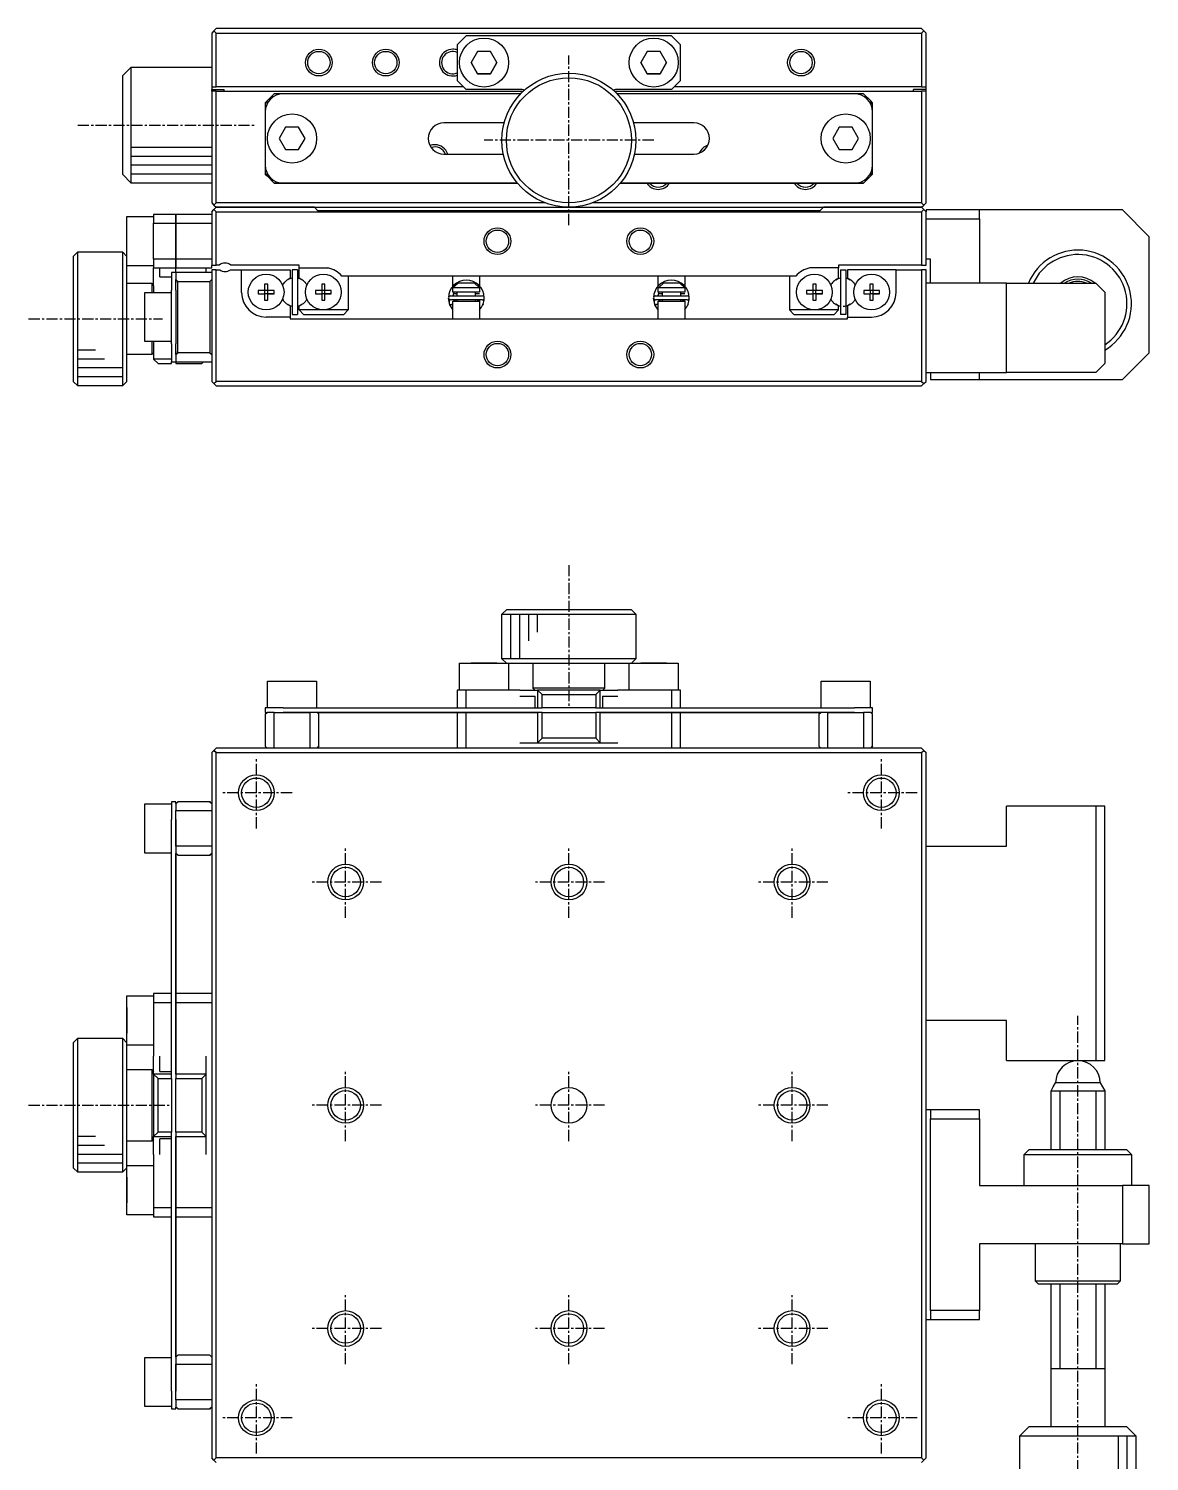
# Model space of a CAD drawing. Extents: x -11 to 423, y 10 to 277.
# Drawn here: x 227.2 to 352.7, y 116.9 to 277.3 of the extents above; entities that cross this region are included whole.
import ezdxf

# ---------------------------------------------------------------- set-up
doc = ezdxf.new("R2010")
doc.units = 0
doc.linetypes.add('CENTER', pattern=[2, 1.25, -0.25, 0.25, -0.25])
doc.layers.get('0').update_dxf_attribs({"linetype": 'CONTINUOUS'})
doc.layers.add('CENTER', color=1, linetype='CENTER')

msp = doc.modelspace()

# ---------------------------------------------------------------- linework, layer by layer
at = {"color": 7, "linetype": 'CONTINUOUS'}
for p, q in [((247.95, 277.07), (247.7, 276.82)), ((247.7, 276.82), (247.7, 270.82)), ((248.2, 277.32), (247.95, 277.07)), ((247.95, 277.07), (248.2, 276.82)), ((327.2, 277.32), (248.2, 277.32)), ((248.2, 270.82), (248.2, 276.82)), ((248.2, 276.82), (327.2, 276.82)), ((275.2, 275.52), (276.2, 276.52)), ((299.2, 276.52), (276.2, 276.52)), ((299.2, 276.52), (300.2, 275.52)), ((327.45, 277.07), (327.2, 277.32)), ((327.2, 276.82), (327.45, 277.07)), ((327.2, 276.82), (327.2, 270.82)), ((327.7, 276.82), (327.45, 277.07)), ((327.7, 270.82), (327.7, 276.82)), ((275.2, 275.52), (275.2, 271.52)), ((277.48, 274.77), (276.76, 273.52)), ((278.92, 274.77), (277.48, 274.77)), ((279.65, 273.52), (278.92, 274.77)), ((296.48, 274.77), (295.76, 273.52)), ((297.92, 274.77), (296.48, 274.77)), ((298.65, 273.52), (297.92, 274.77)), ((300.2, 271.52), (300.2, 275.52)), ((237.7, 272.02), (238.7, 273.02)), ((238.7, 266.46), (238.7, 273.02)), ((238.7, 273.02), (247.7, 273.02)), ((276.76, 273.52), (277.48, 272.27)), ((277.48, 272.27), (276.76, 273.52)), ((278.92, 272.27), (279.65, 273.52)), ((279.65, 273.52), (278.92, 272.27)), ((295.76, 273.52), (296.48, 272.27)), ((296.48, 272.27), (295.76, 273.52)), ((297.92, 272.27), (298.65, 273.52)), ((298.65, 273.52), (297.92, 272.27)), ((237.7, 272.02), (237.7, 266.47)), ((276.2, 270.52), (275.2, 271.52)), ((277.48, 272.27), (278.92, 272.27)), ((278.92, 272.27), (277.48, 272.27)), ((296.48, 272.27), (297.92, 272.27)), ((297.92, 272.27), (296.48, 272.27)), ((300.2, 271.52), (299.2, 270.52)), ((247.7, 270.82), (248.2, 270.82)), ((247.7, 270.82), (247.7, 270.52)), ((247.7, 270.52), (249.1, 270.52)), ((247.7, 270.32), (247.7, 270.52)), ((247.7, 270.32), (247.7, 257.82)), ((248.2, 270.32), (247.7, 270.32)), ((275.9, 270.82), (248.2, 270.82)), ((248.2, 257.82), (248.2, 270.32)), ((248.2, 270.32), (282.6, 270.32)), ((249.1, 270.32), (249.1, 270.52)), ((253.9, 269.22), (254.7, 270.02)), ((255.7, 270.02), (254.7, 270.02)), ((282.3, 270.02), (255.7, 270.02)), ((282.2, 270.52), (276.2, 270.52)), ((292.8, 270.32), (327.2, 270.32)), ((319.7, 270.02), (293.11, 270.02)), ((299.2, 270.52), (293.2, 270.52)), ((327.2, 270.82), (299.5, 270.82)), ((320.7, 270.02), (319.7, 270.02)), ((320.7, 270.02), (321.5, 269.22)), ((327.7, 270.52), (326.3, 270.52)), ((326.3, 270.32), (326.3, 270.52)), ((327.2, 270.82), (327.7, 270.82)), ((327.2, 270.32), (327.2, 257.82)), ((327.7, 270.32), (327.2, 270.32)), ((327.7, 270.52), (327.7, 270.82)), ((327.7, 270.32), (327.7, 270.52)), ((327.7, 257.82), (327.7, 270.32)), ((253.9, 269.22), (253.7, 269.02)), ((253.7, 269.02), (253.7, 268.02)), ((253.7, 268.02), (253.7, 262.02)), ((253.9, 268.89), (253.9, 269.22)), ((321.5, 269.22), (321.5, 268.89)), ((321.7, 269.02), (321.5, 269.22)), ((321.7, 268.02), (321.7, 269.02)), ((321.7, 262.02), (321.7, 268.02)), ((237.7, 266.47), (237.7, 261.02)), ((238.7, 260.02), (238.7, 266.46)), ((280.46, 266.77), (273.7, 266.77)), ((280.46, 266.77), (273.7, 266.77)), ((301.7, 266.77), (294.95, 266.77)), ((301.7, 266.77), (294.95, 266.77)), ((255.98, 266.27), (255.26, 265.02)), ((255.26, 265.02), (255.98, 263.77)), ((257.42, 266.27), (255.98, 266.27)), ((258.15, 265.02), (257.42, 266.27)), ((257.42, 263.77), (258.15, 265.02)), ((317.98, 266.27), (317.26, 265.02)), ((317.26, 265.02), (317.98, 263.77)), ((319.42, 266.27), (317.98, 266.27)), ((320.15, 265.02), (319.42, 266.27)), ((319.42, 263.77), (320.15, 265.02)), ((255.98, 263.77), (257.42, 263.77)), ((273.7, 263.27), (280.37, 263.27)), ((295.04, 263.27), (301.7, 263.27)), ((317.98, 263.77), (319.42, 263.77)), ((253.7, 262.02), (253.7, 261.02)), ((321.7, 261.02), (321.7, 262.02)), ((238.7, 260.02), (237.7, 261.02)), ((247.7, 260.02), (238.7, 260.02)), ((253.7, 261.02), (253.9, 260.82)), ((253.9, 260.82), (253.7, 261.02)), ((253.9, 260.82), (253.9, 261.15)), ((254.7, 260.02), (253.9, 260.82)), ((253.9, 260.82), (254.7, 260.02)), ((254.7, 260.02), (255.7, 260.02)), ((255.7, 260.02), (254.7, 260.02)), ((255.7, 260.02), (281.94, 260.02)), ((258.7, 260.02), (255.7, 260.02)), ((281.94, 260.02), (258.7, 260.02)), ((293.47, 260.02), (319.7, 260.02)), ((316.7, 260.02), (293.47, 260.02)), ((319.7, 260.02), (316.7, 260.02)), ((320.7, 260.02), (319.7, 260.02)), ((319.7, 260.02), (320.7, 260.02)), ((320.7, 260.02), (321.5, 260.82)), ((321.5, 260.82), (320.7, 260.02)), ((321.5, 261.15), (321.5, 260.82)), ((321.5, 260.82), (321.7, 261.02)), ((321.7, 261.02), (321.5, 260.82)), ((247.7, 257.82), (247.95, 257.57)), ((247.7, 256.82), (247.95, 257.07)), ((247.7, 256.82), (247.7, 250.82)), ((247.95, 257.57), (248.2, 257.82)), ((247.95, 257.57), (248.2, 257.32)), ((247.95, 257.07), (248.2, 257.32)), ((248.2, 256.82), (247.95, 257.07)), ((285.01, 257.82), (248.2, 257.82)), ((248.2, 257.32), (287.7, 257.32)), ((259.2, 257.32), (248.2, 257.32)), ((248.2, 256.82), (327.2, 256.82)), ((248.2, 250.82), (248.2, 256.82)), ((259.2, 257.32), (259.55, 256.97)), ((259.55, 256.97), (315.85, 256.97)), ((287.7, 257.32), (327.2, 257.32)), ((327.2, 257.82), (290.4, 257.82)), ((315.85, 256.97), (316.2, 257.32)), ((327.2, 257.32), (316.2, 257.32)), ((327.2, 257.82), (327.45, 257.57)), ((327.2, 257.32), (327.45, 257.57)), ((327.2, 257.32), (327.45, 257.07)), ((327.45, 257.07), (327.2, 256.82)), ((327.2, 256.82), (327.2, 250.82)), ((327.45, 257.57), (327.7, 257.82)), ((327.45, 257.07), (327.7, 256.82)), ((333.7, 257.02), (327.7, 257.02)), ((327.7, 257.02), (327.7, 256.82)), ((327.7, 250.82), (327.7, 256.82)), ((333.7, 256.02), (333.7, 257.02)), ((349.7, 257.02), (333.7, 257.02)), ((349.7, 257.02), (352.7, 254.02)), ((238.2, 250.77), (238.2, 256.27)), ((238.2, 256.27), (241.2, 256.27)), ((243.7, 256.52), (241.2, 256.52)), ((241.2, 256.52), (241.2, 255.52)), ((241.2, 255.52), (243.7, 255.52)), ((241.2, 251.52), (241.2, 255.52)), ((243.7, 255.52), (243.7, 256.52)), ((247.7, 256.52), (243.7, 256.52)), ((243.7, 256.52), (243.7, 255.52)), ((243.7, 255.52), (243.7, 251.52)), ((243.7, 255.52), (247.7, 255.52)), ((243.7, 251.52), (243.7, 255.52)), ((327.7, 256.02), (333.7, 256.02)), ((333.7, 256.02), (333.7, 248.82)), ((352.7, 241.02), (352.7, 254.02)), ((232.2, 251.82), (232.7, 252.32)), ((232.7, 237.32), (232.7, 252.32)), ((232.7, 252.32), (237.7, 252.32)), ((237.7, 252.32), (237.7, 237.32)), ((237.7, 252.32), (238.2, 251.82)), ((232.2, 251.82), (232.2, 237.82)), ((238.2, 237.82), (238.2, 250.77)), ((238.2, 248.82), (238.2, 250.77)), ((241.2, 250.77), (238.2, 250.77)), ((243.7, 251.52), (241.2, 251.52)), ((241.2, 251.52), (241.2, 250.52)), ((241.2, 250.52), (243.7, 250.52)), ((241.2, 248.52), (241.2, 250.52)), ((241.9, 249.52), (241.9, 250.52)), ((243.7, 250.52), (243.7, 251.52)), ((247.7, 251.52), (243.7, 251.52)), ((243.7, 251.52), (243.7, 250.52)), ((243.7, 250.52), (247.7, 250.52)), ((243.7, 250.02), (243.7, 250.52)), ((247.1, 250.02), (247.1, 250.52)), ((247.7, 250.52), (247.7, 250.82)), ((247.7, 250.82), (248.2, 250.82)), ((247.7, 250.32), (247.7, 237.82)), ((248.2, 250.32), (247.7, 250.32)), ((248.54, 250.82), (248.2, 250.82)), ((248.2, 237.82), (248.2, 250.32)), ((248.2, 250.32), (248.6, 250.32)), ((249.8, 250.32), (251.05, 250.32)), ((257.5, 250.82), (249.86, 250.82)), ((251.05, 247.77), (251.05, 250.32)), ((251.05, 250.32), (256.5, 250.32)), ((256.5, 250.32), (256.5, 249.36)), ((256.7, 250.32), (256.7, 245.32)), ((257.3, 250.32), (256.7, 250.32)), ((256.7, 250.32), (256.7, 249.38)), ((257.3, 250.32), (257.3, 245.32)), ((257.5, 250.52), (257.5, 250.82)), ((257.5, 250.52), (260.73, 250.52)), ((257.5, 249.36), (257.5, 250.52)), ((317.9, 250.52), (314.68, 250.52)), ((317.9, 250.82), (317.9, 250.52)), ((327.2, 250.82), (317.9, 250.82)), ((317.9, 249.36), (317.9, 250.52)), ((318.1, 250.32), (318.1, 245.32)), ((318.1, 250.32), (318.7, 250.32)), ((318.7, 250.32), (318.7, 245.32)), ((318.7, 250.32), (318.7, 249.38)), ((318.9, 250.32), (318.9, 249.36)), ((324.35, 250.32), (318.9, 250.32)), ((324.35, 247.77), (324.35, 250.32)), ((324.35, 250.32), (327.2, 250.32)), ((327.2, 250.82), (327.7, 250.82)), ((327.2, 250.32), (327.2, 237.82)), ((327.7, 250.32), (327.2, 250.32)), ((328.2, 251.52), (327.7, 251.52)), ((327.7, 237.82), (327.7, 250.32)), ((328.2, 248.82), (328.2, 251.52)), ((238.2, 240.82), (238.2, 248.82)), ((238.2, 240.82), (238.2, 248.82)), ((238.2, 248.82), (241, 248.82)), ((241, 248.82), (241, 247.77)), ((241, 248.82), (241.2, 248.62)), ((241.9, 249.52), (243.2, 249.52)), ((243.7, 250.02), (243.2, 250.02)), ((243.2, 250.02), (243.2, 248.02)), ((247.7, 250.02), (243.7, 250.02)), ((243.7, 250.02), (243.7, 249.22)), ((243.9, 249.02), (243.7, 249.22)), ((243.7, 249.22), (243.7, 248.89)), ((243.7, 248.89), (243.7, 249.22)), ((243.7, 248.02), (243.7, 248.89)), ((243.9, 241.02), (243.9, 249.02)), ((243.9, 249.02), (247.5, 249.02)), ((247.7, 249.22), (247.5, 249.02)), ((247.5, 249.02), (247.5, 241.02)), ((253.62, 248.71), (253.62, 248)), ((253.98, 248.71), (253.62, 248.71)), ((253.98, 248), (253.98, 248.71)), ((256.5, 249.36), (256.21, 249.2)), ((256.7, 249.47), (256.7, 249.38)), ((256.7, 249.47), (256.7, 249.38)), ((256.7, 249.47), (256.7, 249.38)), ((256.7, 249.47), (256.7, 249.38)), ((256.7, 249.47), (256.7, 249.38)), ((256.7, 249.47), (256.7, 249.38)), ((256.7, 249.47), (256.7, 249.38)), ((256.7, 249.47), (256.7, 249.38)), ((256.7, 249.47), (256.7, 249.38)), ((256.7, 249.47), (256.7, 249.38)), ((256.7, 249.47), (256.7, 249.38)), ((256.7, 249.47), (256.7, 249.38)), ((256.7, 249.47), (256.7, 249.38)), ((256.7, 249.47), (256.7, 249.38)), ((256.7, 249.47), (256.7, 249.38)), ((256.7, 249.47), (256.7, 249.38)), ((256.7, 249.47), (256.7, 246.17)), ((256.7, 249.47), (256.7, 249.38)), ((256.7, 249.47), (256.7, 249.38)), ((256.7, 249.47), (256.7, 249.38)), ((256.7, 249.47), (256.7, 249.38)), ((256.7, 249.47), (256.7, 249.38)), ((256.7, 249.47), (256.7, 249.38)), ((256.7, 249.47), (256.7, 249.38)), ((256.7, 249.47), (256.7, 249.38)), ((256.7, 249.47), (256.7, 249.38)), ((256.7, 249.47), (256.7, 249.38)), ((256.7, 249.47), (256.7, 249.38)), ((256.7, 249.47), (256.7, 249.38)), ((256.7, 249.47), (256.7, 249.38)), ((256.7, 249.47), (256.7, 249.38)), ((256.7, 249.47), (256.7, 249.38)), ((257.8, 249.2), (257.5, 249.36)), ((260.02, 248.71), (260.02, 248)), ((260.38, 248.71), (260.02, 248.71)), ((260.38, 248), (260.38, 248.71)), ((313.12, 249.62), (262.28, 249.62)), ((263, 249.62), (263, 245.82)), ((274.7, 248.47), (274.7, 249.62)), ((275.29, 248.82), (274.76, 248.32)), ((277.12, 248.82), (275.29, 248.82)), ((277.65, 248.32), (277.12, 248.82)), ((277.7, 249.62), (277.7, 248.51)), ((297.7, 248.52), (297.7, 249.62)), ((298.29, 248.82), (297.76, 248.32)), ((300.12, 248.82), (298.29, 248.82)), ((300.65, 248.32), (300.12, 248.82)), ((300.7, 249.62), (300.7, 248.47)), ((312.4, 249.62), (312.4, 245.82)), ((315.02, 248.71), (315.02, 248)), ((315.38, 248.71), (315.02, 248.71)), ((315.38, 248), (315.38, 248.71)), ((317.61, 249.2), (317.9, 249.36)), ((318.7, 249.47), (318.7, 249.38)), ((318.7, 249.47), (318.7, 249.38)), ((318.7, 249.47), (318.7, 249.38)), ((318.7, 249.47), (318.7, 249.38)), ((318.7, 249.47), (318.7, 249.38)), ((318.7, 249.47), (318.7, 249.38)), ((318.7, 249.47), (318.7, 249.38)), ((318.7, 249.47), (318.7, 249.38)), ((318.7, 249.47), (318.7, 249.38)), ((318.7, 249.47), (318.7, 249.38)), ((318.7, 249.47), (318.7, 249.38)), ((318.7, 249.47), (318.7, 249.38)), ((318.7, 249.47), (318.7, 249.38)), ((318.7, 249.47), (318.7, 249.38)), ((318.7, 249.47), (318.7, 249.38)), ((318.7, 249.47), (318.7, 249.38)), ((318.7, 249.47), (318.7, 246.17)), ((318.7, 249.47), (318.7, 249.38)), ((318.7, 249.47), (318.7, 249.38)), ((318.7, 249.47), (318.7, 249.38)), ((318.7, 249.47), (318.7, 249.38)), ((318.7, 249.47), (318.7, 249.38)), ((318.7, 249.47), (318.7, 249.38)), ((318.7, 249.47), (318.7, 249.38)), ((318.7, 249.47), (318.7, 249.38)), ((318.7, 249.47), (318.7, 249.38)), ((318.7, 249.47), (318.7, 249.38)), ((318.7, 249.47), (318.7, 249.38)), ((318.7, 249.47), (318.7, 249.38)), ((318.7, 249.47), (318.7, 249.38)), ((318.7, 249.47), (318.7, 249.38)), ((318.7, 249.47), (318.7, 249.38)), ((318.9, 249.36), (319.2, 249.2)), ((321.42, 248.71), (321.42, 248)), ((321.78, 248.71), (321.42, 248.71)), ((321.78, 248), (321.78, 248.71)), ((336.7, 248.82), (327.7, 248.82)), ((336.7, 248.82), (346.7, 248.82)), ((336.7, 238.82), (336.7, 248.82)), ((346.7, 248.82), (347.7, 247.82)), ((240.2, 242.27), (240.2, 247.77)), ((240.2, 247.77), (243.2, 247.77)), ((241.2, 248.52), (241.2, 247.77)), ((243.2, 242.02), (243.2, 248.02)), ((243.7, 248.02), (243.7, 246.32)), ((252.92, 248), (252.92, 247.64)), ((253.62, 248), (252.92, 248)), ((252.92, 247.64), (253.62, 247.64)), ((252.92, 247.64), (253.62, 247.64)), ((253.63, 247.99), (253.62, 248)), ((253.63, 247.65), (253.62, 247.64)), ((253.62, 247.64), (253.62, 246.93)), ((253.97, 247.99), (253.63, 247.99)), ((253.63, 247.99), (253.63, 247.65)), ((253.63, 247.65), (253.97, 247.65)), ((253.97, 247.99), (253.98, 248)), ((253.97, 247.65), (253.97, 247.99)), ((253.97, 247.65), (253.98, 247.64)), ((254.69, 248), (253.98, 248)), ((253.98, 247.64), (254.69, 247.64)), ((253.98, 246.93), (253.98, 247.64)), ((254.69, 247.64), (253.98, 247.64)), ((254.69, 247.64), (254.69, 248)), ((259.32, 248), (259.32, 247.64)), ((260.02, 248), (259.32, 248)), ((259.32, 247.64), (260.02, 247.64)), ((259.32, 247.64), (260.02, 247.64)), ((260.03, 247.99), (260.02, 248)), ((260.03, 247.65), (260.02, 247.64)), ((260.02, 247.64), (260.02, 246.93)), ((260.37, 247.99), (260.03, 247.99)), ((260.03, 247.99), (260.03, 247.65)), ((260.03, 247.65), (260.37, 247.65)), ((260.37, 247.99), (260.38, 248)), ((260.37, 247.65), (260.37, 247.99)), ((260.37, 247.65), (260.38, 247.64)), ((261.09, 248), (260.38, 248)), ((260.38, 247.64), (261.09, 247.64)), ((260.38, 246.93), (260.38, 247.64)), ((261.09, 247.64), (260.38, 247.64)), ((261.09, 247.64), (261.09, 248)), ((274.38, 246.39), (274.22, 247.14)), ((274.45, 247.39), (278, 247.39)), ((274.82, 247.82), (274.69, 247.39)), ((274.7, 248.32), (274.76, 248.32)), ((274.7, 247.82), (274.7, 248.32)), ((277.7, 247.82), (274.7, 247.82)), ((275.2, 247.62), (274.74, 247.62)), ((274.76, 248.32), (277.65, 248.32)), ((275.2, 247.39), (275.2, 247.82)), ((277.2, 247.82), (277.2, 247.39)), ((277.7, 247.62), (277.2, 247.62)), ((277.65, 248.32), (277.7, 248.32)), ((277.7, 248.51), (277.7, 248.51)), ((277.7, 248.32), (277.7, 247.82)), ((297.36, 246.36), (297.19, 247.15)), ((297.41, 247.4), (300.96, 247.4)), ((297.77, 247.82), (297.65, 247.4)), ((297.7, 248.52), (297.7, 248.52)), ((297.7, 248.32), (297.76, 248.32)), ((297.7, 247.82), (297.7, 248.32)), ((300.7, 247.82), (297.7, 247.82)), ((297.7, 247.62), (297.7, 247.63)), ((297.7, 247.63), (297.7, 247.63)), ((297.7, 247.63), (297.7, 247.63)), ((298.2, 247.62), (297.7, 247.62)), ((297.76, 248.32), (300.65, 248.32)), ((298.2, 247.4), (298.2, 247.82)), ((300.2, 247.82), (300.2, 247.4)), ((300.67, 247.62), (300.2, 247.62)), ((300.65, 248.32), (300.7, 248.32)), ((300.7, 248.47), (300.7, 248.47)), ((300.7, 248.32), (300.7, 247.82)), ((314.32, 248), (314.32, 247.64)), ((315.02, 248), (314.32, 248)), ((314.32, 247.64), (315.02, 247.64)), ((314.32, 247.64), (315.02, 247.64)), ((315.03, 247.99), (315.02, 248)), ((315.03, 247.65), (315.02, 247.64)), ((315.02, 247.64), (315.02, 246.93)), ((315.37, 247.99), (315.03, 247.99)), ((315.03, 247.99), (315.03, 247.65)), ((315.03, 247.65), (315.37, 247.65)), ((315.37, 247.99), (315.38, 248)), ((315.37, 247.65), (315.37, 247.99)), ((315.37, 247.65), (315.38, 247.64)), ((316.09, 248), (315.38, 248)), ((315.38, 247.64), (316.09, 247.64)), ((315.38, 246.93), (315.38, 247.64)), ((316.09, 247.64), (315.38, 247.64)), ((316.09, 247.64), (316.09, 248)), ((320.72, 248), (320.72, 247.64)), ((321.42, 248), (320.72, 248)), ((320.72, 247.64), (321.42, 247.64)), ((320.72, 247.64), (321.42, 247.64)), ((321.43, 247.99), (321.42, 248)), ((321.43, 247.65), (321.42, 247.64)), ((321.42, 247.64), (321.42, 246.93)), ((321.77, 247.99), (321.43, 247.99)), ((321.43, 247.99), (321.43, 247.65)), ((321.43, 247.65), (321.77, 247.65)), ((321.77, 247.99), (321.78, 248)), ((321.77, 247.65), (321.77, 247.99)), ((321.77, 247.65), (321.78, 247.64)), ((322.49, 248), (321.78, 248)), ((321.78, 247.64), (322.49, 247.64)), ((321.78, 246.93), (321.78, 247.64)), ((322.49, 247.64), (321.78, 247.64)), ((322.49, 247.64), (322.49, 248)), ((347.7, 247.82), (347.7, 239.82)), ((243.7, 246.32), (243.7, 242.02)), ((253.62, 246.93), (253.98, 246.93)), ((256.21, 246.45), (256.5, 246.28)), ((256.5, 246.28), (256.5, 245.02)), ((256.7, 246.26), (256.7, 246.17)), ((256.7, 246.26), (256.7, 246.17)), ((256.7, 246.26), (256.7, 246.17)), ((256.7, 246.26), (256.7, 246.17)), ((256.7, 246.26), (256.7, 246.17)), ((256.7, 246.26), (256.7, 246.17)), ((256.7, 246.26), (256.7, 246.17)), ((256.7, 246.26), (256.7, 246.17)), ((256.7, 246.26), (256.7, 245.32)), ((256.7, 246.26), (256.7, 246.17)), ((256.7, 246.26), (256.7, 246.17)), ((256.7, 246.26), (256.7, 246.17)), ((256.7, 246.26), (256.7, 246.17)), ((256.7, 246.26), (256.7, 246.17)), ((256.7, 246.26), (256.7, 246.17)), ((256.7, 246.26), (256.7, 246.17)), ((257.5, 246.28), (257.8, 246.45)), ((257.5, 245.82), (257.5, 246.28)), ((260.2, 245.82), (257.5, 245.82)), ((257.5, 245.82), (258, 245.32)), ((260.02, 246.93), (260.38, 246.93)), ((263, 245.82), (260.2, 245.82)), ((262.5, 245.32), (263, 245.82)), ((274.32, 246.74), (274.33, 246.78)), ((274.32, 246.71), (274.32, 246.74)), ((274.32, 246.67), (274.32, 246.71)), ((274.32, 246.64), (274.32, 246.67)), ((274.32, 246.6), (274.32, 246.64)), ((274.33, 246.56), (274.32, 246.6)), ((274.33, 246.78), (274.34, 246.81)), ((274.34, 246.53), (274.33, 246.56)), ((274.34, 246.85), (274.35, 246.88)), ((274.34, 246.81), (274.34, 246.85)), ((274.34, 246.49), (274.34, 246.53)), ((274.35, 246.46), (274.34, 246.49)), ((274.35, 246.88), (274.36, 246.92)), ((274.36, 246.43), (274.35, 246.46)), ((274.36, 246.92), (274.38, 246.95)), ((274.38, 246.39), (274.36, 246.43)), ((274.38, 246.95), (274.38, 246.95)), ((274.38, 246.39), (274.7, 246.49)), ((274.38, 246.4), (274.38, 246.39)), ((274.38, 246.39), (274.38, 246.39)), ((274.38, 246.39), (274.38, 246.39)), ((274.38, 246.39), (274.39, 246.39)), ((274.4, 246.35), (274.38, 246.39)), ((274.7, 245.87), (274.38, 246.39)), ((274.39, 246.39), (274.39, 246.39)), ((274.39, 246.39), (274.4, 246.39)), ((274.4, 246.39), (274.41, 246.39)), ((274.41, 246.39), (274.42, 246.39)), ((274.42, 246.39), (274.43, 246.4)), ((274.43, 246.4), (274.44, 246.4)), ((274.44, 246.4), (274.45, 246.4)), ((278, 246.94), (274.45, 246.94)), ((274.45, 246.4), (274.46, 246.41)), ((274.46, 246.41), (274.47, 246.41)), ((274.47, 246.41), (274.49, 246.41)), ((274.49, 246.41), (274.5, 246.42)), ((274.5, 246.42), (274.52, 246.42)), ((274.52, 246.42), (274.53, 246.43)), ((274.53, 246.43), (274.55, 246.44)), ((274.55, 246.44), (274.57, 246.44)), ((274.57, 246.44), (274.58, 246.45)), ((274.58, 246.45), (274.6, 246.46)), ((274.6, 246.46), (274.61, 246.46)), ((274.61, 246.46), (274.63, 246.47)), ((274.63, 246.47), (274.65, 246.48)), ((274.65, 246.48), (274.66, 246.48)), ((274.66, 246.48), (274.68, 246.49)), ((274.68, 246.49), (274.69, 246.5)), ((274.69, 246.5), (274.7, 246.5)), ((274.7, 246.82), (277.7, 246.82)), ((274.7, 244.82), (274.7, 246.82)), ((275.05, 246.94), (274.82, 246.82)), ((275.2, 246.82), (275.2, 246.94)), ((277.2, 246.94), (277.2, 246.82)), ((277.63, 246.82), (277.4, 246.94)), ((277.7, 246.82), (277.7, 244.82)), ((277.7, 246.71), (277.73, 246.82)), ((277.73, 246.82), (277.76, 246.94)), ((278.07, 246.39), (278.05, 246.36)), ((278.08, 246.44), (278.07, 246.39)), ((278.07, 246.4), (278.07, 246.4)), ((278.07, 246.4), (278.07, 246.4)), ((278.07, 246.39), (278.07, 246.4)), ((278.09, 246.44), (278.08, 246.44)), ((278.09, 246.45), (278.09, 246.45)), ((278.09, 246.45), (278.09, 246.45)), ((278.09, 246.45), (278.09, 246.45)), ((278.09, 246.45), (278.09, 246.45)), ((278.09, 246.45), (278.09, 246.45)), ((278.09, 246.45), (278.09, 246.44)), ((278.09, 246.44), (278.09, 246.44)), ((297.28, 246.72), (297.29, 246.75)), ((297.28, 246.68), (297.28, 246.72)), ((297.28, 246.64), (297.28, 246.68)), ((297.29, 246.61), (297.28, 246.64)), ((297.29, 246.79), (297.3, 246.82)), ((297.29, 246.75), (297.29, 246.79)), ((297.29, 246.57), (297.29, 246.61)), ((297.3, 246.54), (297.29, 246.57)), ((297.3, 246.82), (297.31, 246.86)), ((297.31, 246.5), (297.3, 246.54)), ((297.31, 246.86), (297.32, 246.89)), ((297.32, 246.47), (297.31, 246.5)), ((297.32, 246.89), (297.33, 246.93)), ((297.33, 246.43), (297.32, 246.47)), ((297.33, 246.93), (297.34, 246.96)), ((297.34, 246.4), (297.33, 246.43)), ((297.34, 246.96), (297.34, 246.96)), ((297.34, 246.39), (297.7, 246.52)), ((297.34, 246.4), (297.34, 246.4)), ((297.34, 246.4), (297.34, 246.4)), ((297.34, 246.4), (297.35, 246.4)), ((297.7, 245.83), (297.34, 246.4)), ((297.35, 246.4), (297.35, 246.4)), ((297.35, 246.4), (297.36, 246.4)), ((297.36, 246.4), (297.37, 246.4)), ((297.37, 246.4), (297.38, 246.4)), ((297.38, 246.4), (297.39, 246.4)), ((297.39, 246.4), (297.4, 246.41)), ((297.4, 246.41), (297.41, 246.41)), ((300.96, 246.95), (297.41, 246.95)), ((297.41, 246.41), (297.43, 246.42)), ((297.43, 246.42), (297.44, 246.42)), ((297.44, 246.42), (297.46, 246.43)), ((297.46, 246.43), (297.47, 246.43)), ((297.47, 246.43), (297.49, 246.44)), ((297.49, 246.44), (297.51, 246.44)), ((297.51, 246.44), (297.53, 246.45)), ((297.53, 246.45), (297.54, 246.46)), ((297.54, 246.46), (297.56, 246.47)), ((297.56, 246.47), (297.58, 246.47)), ((297.58, 246.47), (297.6, 246.48)), ((297.6, 246.48), (297.61, 246.49)), ((297.61, 246.49), (297.63, 246.5)), ((297.63, 246.5), (297.65, 246.5)), ((297.65, 246.5), (297.66, 246.51)), ((297.66, 246.51), (297.68, 246.52)), ((297.68, 246.52), (297.69, 246.53)), ((297.69, 246.53), (297.7, 246.53)), ((297.7, 246.82), (300.7, 246.82)), ((297.7, 244.82), (297.7, 246.82)), ((298.01, 246.95), (297.77, 246.82)), ((298.2, 246.82), (298.2, 246.95)), ((300.2, 246.95), (300.2, 246.82)), ((300.59, 246.82), (300.36, 246.95)), ((300.69, 246.82), (300.72, 246.95)), ((300.7, 246.82), (300.7, 244.82)), ((301.03, 246.4), (301.01, 246.37)), ((301.05, 246.45), (301.03, 246.4)), ((301.03, 246.41), (301.03, 246.4)), ((301.03, 246.4), (301.03, 246.4)), ((301.03, 246.4), (301.03, 246.4)), ((301.05, 246.46), (301.05, 246.46)), ((301.05, 246.46), (301.05, 246.46)), ((301.05, 246.46), (301.05, 246.46)), ((301.05, 246.46), (301.05, 246.46)), ((301.05, 246.46), (301.05, 246.45)), ((301.05, 246.45), (301.05, 246.45)), ((301.05, 246.45), (301.05, 246.45)), ((301.05, 246.45), (301.05, 246.45)), ((315.2, 245.82), (312.4, 245.82)), ((312.4, 245.82), (312.9, 245.32)), ((315.02, 246.93), (315.38, 246.93)), ((317.9, 245.82), (315.2, 245.82)), ((317.4, 245.32), (317.9, 245.82)), ((317.9, 246.28), (317.61, 246.45)), ((317.9, 245.82), (317.9, 246.28)), ((318.7, 246.26), (318.7, 246.17)), ((318.7, 246.26), (318.7, 246.17)), ((318.7, 246.26), (318.7, 246.17)), ((318.7, 246.26), (318.7, 246.17)), ((318.7, 246.26), (318.7, 246.17)), ((318.7, 246.26), (318.7, 246.17)), ((318.7, 246.26), (318.7, 246.17)), ((318.7, 246.26), (318.7, 245.32)), ((318.7, 246.26), (318.7, 246.17)), ((318.7, 246.26), (318.7, 246.17)), ((318.7, 246.26), (318.7, 246.17)), ((318.7, 246.26), (318.7, 246.17)), ((318.7, 246.26), (318.7, 246.17)), ((318.7, 246.26), (318.7, 246.17)), ((318.7, 246.26), (318.7, 246.17)), ((319.2, 246.45), (318.9, 246.28)), ((318.9, 246.28), (318.9, 245.02)), ((321.42, 246.93), (321.78, 246.93)), ((256.5, 245.02), (253.8, 245.02)), ((256.5, 245.02), (256.5, 244.82)), ((256.5, 244.82), (318.9, 244.82)), ((256.7, 245.32), (257.3, 245.32)), ((258, 245.32), (262.5, 245.32)), ((312.9, 245.32), (317.4, 245.32)), ((318.7, 245.32), (318.1, 245.32)), ((318.9, 245.02), (321.6, 245.02)), ((318.9, 244.82), (318.9, 245.02)), ((238.2, 237.82), (238.2, 240.82)), ((241, 240.82), (238.2, 240.82)), ((243.2, 242.27), (240.2, 242.27)), ((241, 242.27), (241, 240.82)), ((241.2, 241.02), (241, 240.82)), ((241.2, 242.27), (241.2, 240.32)), ((243.2, 242.02), (243.2, 240.02)), ((243.7, 241.15), (243.7, 242.02)), ((243.7, 241.15), (243.7, 240.82)), ((243.7, 240.82), (243.7, 241.15)), ((243.7, 240.82), (243.9, 241.02)), ((243.7, 240.82), (243.7, 240.02)), ((247.5, 241.02), (243.9, 241.02)), ((247.5, 241.02), (247.7, 240.82)), ((352.7, 241.02), (349.7, 238.02)), ((243.2, 240.32), (241.2, 240.32)), ((241.2, 240.32), (241.7, 239.82)), ((241.7, 239.82), (243.2, 239.82)), ((243.2, 239.82), (243.2, 240.02)), ((243.2, 240.02), (243.7, 240.02)), ((243.7, 240.02), (247.7, 240.02)), ((243.7, 240.02), (243.7, 239.82)), ((243.7, 239.82), (246.6, 239.82)), ((246.6, 239.82), (246.8, 240.02)), ((347.7, 239.82), (346.7, 238.82)), ((232.2, 237.82), (232.2, 237.82)), ((232.7, 237.32), (232.2, 237.82)), ((238.2, 237.82), (237.7, 237.32)), ((247.7, 237.82), (247.95, 237.57)), ((247.95, 237.57), (248.2, 237.82)), ((248.2, 237.32), (247.95, 237.57)), ((327.2, 237.82), (248.2, 237.82)), ((327.2, 237.82), (327.45, 237.57)), ((327.2, 237.32), (327.45, 237.57)), ((327.45, 237.57), (327.7, 237.82)), ((327.7, 238.82), (336.7, 238.82)), ((328.2, 238.82), (328.2, 238.02)), ((328.2, 238.02), (333.7, 238.02)), ((333.7, 238.02), (333.7, 238.82)), ((333.7, 238.02), (349.7, 238.02)), ((346.7, 238.82), (336.7, 238.82)), ((232.7, 237.32), (232.7, 237.32)), ((237.7, 237.32), (232.7, 237.32)), ((248.2, 237.32), (327.2, 237.32)), ((280.2, 211.75), (280.7, 212.25)), ((287.78, 212.25), (280.7, 212.25)), ((294.7, 212.25), (287.78, 212.25)), ((294.7, 212.25), (295.2, 211.75)), ((280.2, 211.75), (287.78, 211.75)), ((280.2, 206.75), (280.2, 211.75)), ((287.78, 211.75), (295.2, 211.75)), ((295.2, 211.75), (295.2, 206.75)), ((275.45, 206.25), (280.7, 206.25)), ((275.45, 206.25), (278.2, 206.25)), ((275.45, 203.25), (275.45, 206.25)), ((276.76, 206.25), (277.48, 206.25)), ((277.48, 206.25), (276.76, 206.25)), ((277.48, 206.25), (278.92, 206.25)), ((278.92, 206.25), (277.48, 206.25)), ((278.2, 206.25), (280.7, 206.25)), ((278.92, 206.25), (279.65, 206.25)), ((279.65, 206.25), (278.92, 206.25)), ((295.2, 206.75), (280.2, 206.75)), ((280.7, 206.25), (280.2, 206.75)), ((280.7, 206.25), (294.7, 206.25)), ((280.95, 206.25), (280.95, 203.25)), ((283.7, 203.45), (283.7, 206.25)), ((291.7, 206.25), (291.7, 203.45)), ((294.45, 203.25), (294.45, 206.25)), ((295.2, 206.75), (294.7, 206.25)), ((294.7, 206.25), (299.95, 206.25)), ((294.7, 206.25), (297.2, 206.25)), ((295.76, 206.25), (296.48, 206.25)), ((296.48, 206.25), (295.76, 206.25)), ((296.48, 206.25), (297.92, 206.25)), ((297.92, 206.25), (296.48, 206.25)), ((297.2, 206.25), (299.95, 206.25)), ((297.92, 206.25), (298.65, 206.25)), ((298.65, 206.25), (297.92, 206.25)), ((299.95, 206.25), (299.95, 203.25)), ((253.95, 204.25), (259.45, 204.25)), ((253.95, 201.25), (253.95, 204.25)), ((259.45, 204.25), (259.45, 201.25)), ((315.95, 204.25), (321.45, 204.25)), ((315.95, 201.25), (315.95, 204.25)), ((321.45, 204.25), (321.45, 201.25)), ((275.2, 203.25), (275.2, 201.25)), ((276.2, 203.25), (275.2, 203.25)), ((276.2, 201.25), (276.2, 203.25)), ((282.2, 203.25), (276.2, 203.25)), ((282.2, 203.25), (283.9, 203.25)), ((282.2, 202.55), (283.94, 202.55)), ((291.7, 203.45), (283.7, 203.45)), ((283.9, 203.25), (283.7, 203.45)), ((283.9, 203.25), (284.2, 203.25)), ((283.94, 201.25), (283.94, 202.55)), ((284.2, 203.25), (284.7, 202.75)), ((284.2, 203.25), (284.2, 201.25)), ((286.45, 203.25), (284.2, 203.25)), ((284.7, 202.75), (290.7, 202.75)), ((284.7, 201.25), (284.7, 202.75)), ((288.95, 203.25), (286.45, 203.25)), ((291.2, 203.25), (288.95, 203.25)), ((291.2, 203.25), (290.7, 202.75)), ((290.7, 202.75), (290.7, 201.25)), ((291.2, 203.25), (291.5, 203.25)), ((291.2, 201.25), (291.2, 203.25)), ((291.47, 202.55), (291.47, 201.25)), ((291.47, 202.55), (293.2, 202.55)), ((291.7, 203.45), (291.5, 203.25)), ((291.5, 203.25), (293.2, 203.25)), ((299.2, 203.25), (293.2, 203.25)), ((299.2, 203.25), (299.2, 201.25)), ((300.2, 203.25), (299.2, 203.25)), ((300.2, 201.25), (300.2, 203.25)), ((253.7, 201.25), (253.7, 200.75)), ((255.7, 201.25), (253.7, 201.25)), ((253.7, 200.55), (253.9, 200.75)), ((253.7, 200.75), (253.9, 200.75)), ((253.7, 200.75), (253.9, 200.75)), ((254.7, 200.75), (253.9, 200.75)), ((254.7, 200.75), (255.7, 200.75)), ((254.7, 196.75), (254.7, 200.75)), ((254.7, 200.75), (255.7, 200.75)), ((255.7, 201.25), (284.5, 201.25)), ((255.7, 200.75), (258.7, 200.75)), ((258.7, 200.75), (255.7, 200.75)), ((258.7, 200.75), (258.7, 196.75)), ((284.5, 200.75), (258.7, 200.75)), ((259.5, 200.75), (259.7, 200.55)), ((259.5, 200.75), (283.53, 200.75)), ((271.95, 200.75), (273.7, 200.75)), ((271.95, 200.75), (273.7, 200.75)), ((273.7, 200.75), (284.2, 200.75)), ((284.2, 200.75), (273.7, 200.75)), ((275.2, 200.75), (275.2, 196.75)), ((276.2, 196.75), (276.2, 200.75)), ((284.2, 200.75), (284.2, 197.35)), ((284.5, 201.25), (284.7, 201.25)), ((284.7, 200.75), (284.5, 200.75)), ((290.7, 201.25), (284.7, 201.25)), ((284.7, 197.85), (284.7, 200.75)), ((284.7, 200.75), (290.7, 200.75)), ((290.7, 201.25), (290.9, 201.25)), ((290.7, 200.75), (290.7, 197.85)), ((290.9, 200.75), (290.7, 200.75)), ((290.9, 201.25), (319.7, 201.25)), ((316.7, 200.75), (290.9, 200.75)), ((291.2, 200.75), (301.7, 200.75)), ((301.7, 200.75), (291.2, 200.75)), ((291.2, 197.35), (291.2, 200.75)), ((291.88, 200.75), (315.9, 200.75)), ((299.2, 200.75), (299.2, 196.75)), ((300.2, 196.75), (300.2, 200.75)), ((301.7, 200.75), (303.45, 200.75)), ((301.7, 200.75), (303.45, 200.75)), ((315.7, 200.55), (315.9, 200.75)), ((316.7, 200.75), (319.7, 200.75)), ((316.7, 196.75), (316.7, 200.75)), ((319.7, 200.75), (316.7, 200.75)), ((321.7, 201.25), (319.7, 201.25)), ((319.7, 200.75), (320.7, 200.75)), ((319.7, 200.75), (320.7, 200.75)), ((320.7, 200.75), (320.7, 196.75)), ((321.5, 200.75), (320.7, 200.75)), ((321.5, 200.75), (321.7, 200.55)), ((321.5, 200.75), (321.7, 200.75)), ((321.5, 200.75), (321.7, 200.75)), ((321.7, 200.75), (321.7, 201.25)), ((253.7, 200.55), (253.7, 196.95)), ((259.7, 196.95), (259.7, 200.55)), ((315.7, 200.55), (315.7, 196.95)), ((321.7, 196.95), (321.7, 200.55)), ((282.2, 197.35), (284.2, 197.35)), ((284.7, 197.85), (284.2, 197.35)), ((284.2, 197.35), (291.2, 197.35)), ((290.7, 197.85), (284.7, 197.85)), ((290.7, 197.85), (291.2, 197.35)), ((291.2, 197.35), (293.2, 197.35)), ((247.7, 196.25), (247.95, 196.5)), ((247.7, 196.25), (247.95, 196.5)), ((247.7, 196.25), (247.7, 117.25)), ((247.95, 196.5), (248.2, 196.75)), ((247.95, 196.5), (248.2, 196.75)), ((247.95, 196.5), (248.2, 196.25)), ((248.2, 196.25), (247.95, 196.5)), ((327.2, 196.75), (248.2, 196.75)), ((248.2, 196.25), (327.2, 196.25)), ((248.2, 117.25), (248.2, 196.25)), ((253.9, 196.75), (253.7, 196.95)), ((253.7, 196.95), (253.9, 196.75)), ((259.7, 196.95), (259.5, 196.75)), ((259.5, 196.75), (259.7, 196.95)), ((315.9, 196.75), (315.7, 196.95)), ((315.7, 196.95), (315.9, 196.75)), ((321.7, 196.95), (321.5, 196.75)), ((321.5, 196.75), (321.7, 196.95)), ((327.2, 196.75), (327.45, 196.5)), ((327.2, 196.25), (327.45, 196.5)), ((327.2, 196.25), (327.2, 117.25)), ((327.45, 196.5), (327.7, 196.25)), ((327.7, 117.25), (327.7, 196.25)), ((240.2, 185), (240.2, 190.5)), ((240.2, 190.5), (243.2, 190.5)), ((243.7, 190.75), (243.2, 190.75)), ((243.2, 190.75), (243.2, 188.75)), ((243.7, 190.55), (243.9, 190.75)), ((243.7, 190.55), (243.7, 190.75)), ((243.7, 190.55), (243.7, 190.75)), ((243.7, 190.55), (243.7, 189.75)), ((243.7, 189.75), (247.7, 189.75)), ((243.7, 188.75), (243.7, 189.75)), ((243.7, 188.75), (243.7, 189.75)), ((247.5, 190.75), (243.9, 190.75)), ((247.5, 190.75), (247.7, 190.55)), ((247.7, 190.55), (247.5, 190.75)), ((346.7, 190.25), (336.7, 190.25)), ((336.7, 185.75), (336.7, 190.25)), ((346.7, 190.25), (346.7, 161.75)), ((347.7, 190.25), (346.7, 190.25)), ((347.7, 179.25), (347.7, 190.25)), ((243.2, 159.95), (243.2, 188.75)), ((243.7, 185.75), (243.7, 188.75)), ((243.7, 188.75), (243.7, 185.75)), ((243.2, 185), (240.2, 185)), ((247.7, 185.75), (243.7, 185.75)), ((243.7, 185.75), (243.7, 159.95)), ((243.9, 184.75), (243.7, 184.95)), ((243.7, 160.93), (243.7, 184.95)), ((243.9, 184.75), (247.5, 184.75)), ((247.7, 184.95), (247.5, 184.75)), ((247.5, 184.75), (247.7, 184.95)), ((327.7, 185.75), (336.7, 185.75)), ((347.7, 172.75), (347.7, 179.25)), ((243.7, 170.75), (243.7, 172.5)), ((243.7, 170.75), (243.7, 172.5)), ((347.7, 161.75), (347.7, 172.75)), ((243.7, 160.25), (243.7, 170.75)), ((243.7, 170.75), (243.7, 160.25)), ((238.2, 166.25), (238.2, 169)), ((238.2, 163.75), (238.2, 169)), ((238.2, 169), (241.2, 169)), ((243.2, 169.25), (241.2, 169.25)), ((241.2, 169.25), (241.2, 168.25)), ((247.7, 169.25), (243.7, 169.25)), ((238.2, 166.97), (238.2, 167.69)), ((238.2, 167.69), (238.2, 166.97)), ((238.2, 165.53), (238.2, 166.97)), ((238.2, 166.97), (238.2, 165.53)), ((241.2, 168.25), (243.2, 168.25)), ((241.2, 168.25), (241.2, 162.25)), ((243.7, 168.25), (247.7, 168.25)), ((238.2, 163.75), (238.2, 166.25)), ((238.2, 164.81), (238.2, 165.53)), ((238.2, 165.53), (238.2, 164.81)), ((336.7, 166.25), (327.7, 166.25)), ((336.7, 161.75), (336.7, 166.25)), ((232.2, 163.75), (232.7, 164.25)), ((232.2, 163.75), (232.2, 156.83)), ((232.7, 156.83), (232.7, 164.25)), ((232.7, 164.25), (237.7, 164.25)), ((237.7, 164.25), (237.7, 149.25)), ((237.7, 164.25), (238.2, 163.75)), ((238.2, 149.75), (238.2, 163.75)), ((241.2, 163.5), (238.2, 163.5)), ((241.2, 160.55), (241.2, 162.25)), ((241.9, 160.52), (241.9, 162.25)), ((247.1, 160.25), (247.1, 162.25)), ((238.2, 160.75), (241, 160.75)), ((241, 160.75), (241, 152.75)), ((241, 160.75), (241.2, 160.55)), ((241.2, 160.25), (241.2, 160.55)), ((241.9, 160.52), (243.2, 160.52)), ((336.7, 161.75), (346.7, 161.75)), ((346.7, 161.75), (347.7, 161.75)), ((243.2, 160.25), (241.2, 160.25)), ((241.2, 160.25), (241.7, 159.75)), ((241.2, 160.25), (241.2, 158)), ((241.7, 159.75), (243.2, 159.75)), ((241.7, 153.75), (241.7, 159.75)), ((243.2, 159.75), (243.2, 159.95)), ((243.2, 159.75), (243.2, 153.75)), ((247.1, 160.25), (243.7, 160.25)), ((243.7, 159.95), (243.7, 159.75)), ((243.7, 159.75), (246.6, 159.75)), ((243.7, 153.75), (243.7, 159.75)), ((246.6, 159.75), (247.1, 160.25)), ((246.6, 159.75), (246.6, 153.75)), ((247.1, 153.25), (247.1, 160.25)), ((341.95, 158.82), (342.2, 159.25)), ((347.2, 159.25), (342.2, 159.25)), ((347.2, 159.25), (347.45, 158.82)), ((241.2, 158), (241.2, 155.5)), ((341.7, 158.38), (341.95, 158.82)), ((341.7, 158.38), (347.7, 158.38)), ((341.7, 151.75), (341.7, 158.38)), ((347.45, 158.82), (347.7, 158.38)), ((347.7, 158.38), (347.7, 151.75)), ((232.2, 156.83), (232.2, 149.75)), ((232.7, 149.25), (232.7, 156.83)), ((328.2, 156.25), (327.7, 156.25)), ((333.7, 156.25), (328.2, 156.25)), ((328.2, 156.25), (328.2, 155.25)), ((333.7, 155.25), (333.7, 156.25)), ((241.2, 155.5), (241.2, 153.25)), ((328.2, 155.25), (333.7, 155.25)), ((328.2, 133.75), (328.2, 155.25)), ((333.7, 155.25), (333.7, 147.75)), ((241, 152.75), (238.2, 152.75)), ((241.2, 152.95), (241, 152.75)), ((241.2, 153.25), (241.7, 153.75)), ((241.2, 152.95), (241.2, 153.25)), ((241.2, 153.25), (243.2, 153.25)), ((241.2, 151.25), (241.2, 152.95)), ((243.2, 153.75), (241.7, 153.75)), ((241.9, 151.25), (241.9, 152.98)), ((243.2, 152.98), (241.9, 152.98)), ((243.2, 153.55), (243.2, 153.75)), ((243.2, 124.75), (243.2, 153.55)), ((246.6, 153.75), (243.7, 153.75)), ((243.7, 153.75), (243.7, 153.55)), ((243.7, 153.55), (243.7, 127.75)), ((243.7, 142.75), (243.7, 153.25)), ((243.7, 153.25), (243.7, 142.75)), ((243.7, 153.25), (247.1, 153.25)), ((243.7, 128.55), (243.7, 152.57)), ((246.6, 153.75), (247.1, 153.25)), ((247.1, 151.25), (247.1, 153.25)), ((241.2, 151.25), (241.2, 145.25)), ((338.7, 151.25), (339.2, 151.75)), ((338.7, 151.25), (350.7, 151.25)), ((338.7, 147.75), (338.7, 151.25)), ((350.2, 151.75), (339.2, 151.75)), ((350.2, 151.75), (350.7, 151.25)), ((350.7, 151.25), (350.7, 147.75)), ((232.7, 149.25), (232.2, 149.75)), ((237.7, 149.25), (232.7, 149.25)), ((238.2, 149.75), (237.7, 149.25)), ((238.2, 150), (241.2, 150)), ((238.2, 147.25), (238.2, 149.75)), ((238.2, 144.5), (238.2, 149.75)), ((238.2, 147.97), (238.2, 148.69)), ((238.2, 148.69), (238.2, 147.97)), ((238.2, 146.53), (238.2, 147.97)), ((238.2, 147.97), (238.2, 146.53)), ((333.7, 147.75), (349.7, 147.75)), ((349.7, 147.75), (349.7, 141.25)), ((352.7, 147.75), (349.7, 147.75)), ((352.7, 141.25), (352.7, 147.75)), ((238.2, 144.5), (238.2, 147.25)), ((238.2, 145.81), (238.2, 146.53)), ((238.2, 146.53), (238.2, 145.81)), ((241.2, 144.5), (238.2, 144.5)), ((243.2, 145.25), (241.2, 145.25)), ((241.2, 145.25), (241.2, 144.25)), ((247.7, 145.25), (243.7, 145.25)), ((241.2, 144.25), (243.2, 144.25)), ((243.7, 144.25), (247.7, 144.25)), ((243.7, 141), (243.7, 142.75)), ((243.7, 141), (243.7, 142.75)), ((333.7, 141.25), (333.7, 133.75)), ((349.7, 141.25), (333.7, 141.25)), ((339.95, 137.05), (339.95, 141.25)), ((349.45, 141.25), (349.45, 137.05)), ((349.7, 141.25), (352.7, 141.25)), ((349.45, 137.05), (339.95, 137.05)), ((340.25, 136.75), (339.95, 137.05)), ((340.25, 136.75), (349.15, 136.75)), ((341.7, 127.25), (341.7, 136.75)), ((347.7, 136.75), (347.7, 127.25)), ((349.45, 137.05), (349.15, 136.75)), ((333.7, 133.75), (328.2, 133.75)), ((328.2, 133.75), (328.2, 132.75)), ((333.7, 132.75), (333.7, 133.75)), ((327.7, 132.75), (328.2, 132.75)), ((328.2, 132.75), (333.7, 132.75)), ((240.2, 123), (240.2, 128.5)), ((240.2, 128.5), (243.2, 128.5)), ((243.7, 128.55), (243.9, 128.75)), ((247.5, 128.75), (243.9, 128.75)), ((247.5, 128.75), (247.7, 128.55)), ((247.7, 128.55), (247.5, 128.75)), ((243.7, 127.75), (247.7, 127.75)), ((243.7, 124.75), (243.7, 127.75)), ((243.7, 127.75), (243.7, 124.75)), ((347.7, 127.25), (341.7, 127.25)), ((341.7, 120.75), (341.7, 127.25)), ((341.7, 127.25), (341.7, 127.25)), ((341.7, 127.25), (341.7, 127.25)), ((347.7, 127.25), (347.7, 127.25)), ((347.7, 127.25), (347.7, 120.75)), ((347.7, 127.25), (347.7, 127.25)), ((243.2, 124.75), (243.2, 122.75)), ((243.7, 123.75), (243.7, 124.75)), ((243.7, 123.75), (243.7, 124.75)), ((247.7, 123.75), (243.7, 123.75)), ((243.7, 123.75), (243.7, 122.95)), ((243.2, 123), (240.2, 123)), ((243.2, 122.75), (243.7, 122.75)), ((243.9, 122.75), (243.7, 122.95)), ((243.7, 122.75), (243.7, 122.95)), ((243.7, 122.75), (243.7, 122.95)), ((243.9, 122.75), (247.5, 122.75)), ((247.7, 122.95), (247.5, 122.75)), ((247.5, 122.75), (247.7, 122.95)), ((338.2, 119.75), (339.2, 120.75)), ((350.2, 120.75), (339.2, 120.75)), ((350.2, 120.75), (351.2, 119.75)), ((338.2, 119.75), (351.2, 119.75)), ((338.2, 107.75), (338.2, 119.75)), ((351.2, 119.75), (351.2, 107.75)), ((247.95, 117), (247.7, 117.25)), ((247.95, 117), (248.2, 117.25)), ((327.2, 117.25), (248.2, 117.25)), ((327.2, 117.25), (327.45, 117)), ((327.7, 117.25), (327.45, 117)), ((248.2, 116.75), (247.95, 117)), ((327.45, 117), (327.2, 116.75))]:
    msp.add_line(p, q, dxfattribs=at)
at = {"color": 3, "linetype": 'CONTINUOUS'}
for p, q in [((247.7, 264.02), (238.7, 264.02)), ((247.7, 263.02), (238.7, 263.02)), ((247.7, 262.02), (238.7, 262.02)), ((247.7, 261.02), (238.7, 261.02)), ((234.7, 241.32), (232.7, 241.32)), ((235.7, 240.32), (232.7, 240.32)), ((237.7, 239.32), (232.7, 239.32)), ((237.7, 238.32), (232.7, 238.32)), ((281.2, 206.75), (281.2, 211.75)), ((282.2, 206.75), (282.2, 211.75)), ((283.2, 208.75), (283.2, 211.75)), ((284.2, 209.75), (284.2, 211.75)), ((342.7, 151.75), (342.7, 158.38)), ((346.7, 158.38), (346.7, 151.75)), ((234.7, 153.25), (232.7, 153.25)), ((235.7, 152.25), (232.7, 152.25)), ((237.7, 151.25), (232.7, 151.25)), ((237.7, 150.25), (232.7, 150.25)), ((342.7, 127.25), (342.7, 136.75)), ((346.7, 136.75), (346.7, 127.25)), ((349.2, 119.75), (349.2, 107.75)), ((350.2, 119.75), (350.2, 107.75))]:
    msp.add_line(p, q, dxfattribs=at)
at = {"color": 7, "linetype": 'CONTINUOUS'}
for centre, radius in [((278.2, 273.52), 2.75), ((297.2, 273.52), 2.75), ((259.7, 273.52), 1.25), ((267.2, 273.52), 1.25), ((313.7, 273.52), 1.25), ((287.7, 264.82), 7.5), ((287.7, 264.82), 7), ((256.7, 265.02), 2.75), ((318.7, 265.02), 2.75), ((279.7, 253.52), 1.25), ((295.7, 253.52), 1.25), ((253.8, 247.82), 2), ((260.2, 247.82), 2), ((315.2, 247.82), 2), ((321.6, 247.82), 2), ((279.7, 240.82), 1.25), ((295.7, 240.82), 1.25), ((252.7, 191.75), 1.65), ((322.7, 191.75), 1.65), ((262.7, 181.75), 1.65), ((287.7, 181.75), 1.65), ((312.7, 181.75), 1.65), ((262.7, 156.75), 1.65), ((287.7, 156.75), 2), ((312.7, 156.75), 1.65), ((262.7, 131.75), 1.65), ((287.7, 131.75), 1.65), ((312.7, 131.75), 1.65), ((252.7, 121.75), 1.65), ((322.7, 121.75), 1.65)]:
    msp.add_circle(centre, radius, dxfattribs=at)
at = {"color": 3, "linetype": 'CONTINUOUS'}
for centre, radius in [((259.7, 273.52), 1.5), ((267.2, 273.52), 1.5), ((313.7, 273.52), 1.5), ((279.7, 253.52), 1.5), ((295.7, 253.52), 1.5), ((279.7, 240.82), 1.5), ((295.7, 240.82), 1.5), ((252.7, 191.75), 2), ((322.7, 191.75), 2), ((262.7, 181.75), 2), ((287.7, 181.75), 2), ((312.7, 181.75), 2), ((262.7, 156.75), 2), ((312.7, 156.75), 2), ((262.7, 131.75), 2), ((287.7, 131.75), 2), ((312.7, 131.75), 2), ((252.7, 121.75), 2), ((322.7, 121.75), 2)]:
    msp.add_circle(centre, radius, dxfattribs=at)
for centre, radius, start, end in [((274.7, 273.52), 1.5, 90, 289.4712), ((274.7, 273.52), 1.5, 70.5288, 90), ((272.7, 262.82), 1.5, 90, 111.651), ((272.7, 262.82), 1.5, 17.4576, 90), ((303.7, 262.82), 1.5, 106.4291, 158.1182), ((297.7, 260.82), 1.5, 212.231, 327.769), ((314.2, 260.82), 1.5, 212.231, 327.769), ((344.7, 246.52), 2.75, 56.7581, 123.2419)]:
    msp.add_arc(centre, radius, start, end, dxfattribs=at)
at = {"color": 7, "linetype": 'CONTINUOUS'}
for centre, radius, start, end in [((274.7, 273.52), 1.25, 66.4218, 292.6853), ((255.7, 268.02), 2, 90, 180), ((282.2, 268.52), 2, 74.335, 90), ((293.2, 268.52), 2, 90, 105.665), ((319.7, 268.02), 2, 0, 90), ((273.7, 265.02), 1.75, 90, 270), ((301.7, 265.02), 1.75, 270, 90), ((272.7, 262.82), 1.25, 21.1002, 109.6366), ((303.7, 262.82), 1.25, 123.199, 141.3483), ((255.7, 262.02), 2, 180, 270), ((319.7, 262.02), 2, 270, 0), ((297.7, 260.82), 1.25, 219.7918, 320.2082), ((314.2, 260.82), 1.25, 219.7918, 320.2082), ((344.7, 246.52), 6, 300, 157.4597), ((344.7, 246.52), 5.5, 303.0557, 155.2801), ((249.2, 250.07), 1, 48.5904, 131.4096), ((249.2, 251.12), 1, 233.1301, 306.8699), ((260.2, 247.82), 2.75, 40.8852, 79.0575), ((315.2, 247.82), 2.75, 100.9425, 139.1148), ((257.12, 247.71), 1.75, 134.9956, 148.1135), ((257, 247.82), 1.59, 135, 149.5668), ((257, 247.82), 1.59, 120, 135), ((257, 247.82), 1.59, 100.8931, 120), ((257, 247.82), 1.59, 60, 79.107), ((257, 247.82), 1.59, 45, 60), ((256.89, 247.71), 1.75, 31.8865, 45.0044), ((257, 247.82), 1.59, 30.4333, 45), ((276.22, 247.17), 2, 0.813, 179.262), ((299.18, 247.17), 2, 0.813, 179.262), ((318.52, 247.71), 1.75, 134.9956, 148.1135), ((318.4, 247.82), 1.59, 135, 149.5667), ((318.4, 247.82), 1.59, 120, 135), ((318.4, 247.82), 1.59, 100.8931, 120), ((318.4, 247.82), 1.59, 60, 79.1069), ((318.4, 247.82), 1.59, 45, 60), ((318.29, 247.71), 1.75, 31.8865, 45.0044), ((318.4, 247.82), 1.59, 30.4332, 45), ((344.7, 246.52), 3, 50.0555, 129.9445), ((344.7, 246.52), 2.5, 90.5189, 113.0739), ((344.7, 246.52), 2.5, 66.9261, 90.5189), ((253.8, 247.77), 2.75, 180, 270), ((274.45, 247.17), 0.225, 90, 270), ((276.22, 247.17), 2, 317.8968, 359.1406), ((278, 247.17), 0.225, 270, 90), ((297.41, 247.17), 0.225, 90, 270), ((299.18, 247.18), 2, 319.5403, 359.1362), ((300.96, 247.17), 0.225, 270, 90), ((321.6, 247.77), 2.75, 270, 0), ((257, 247.82), 1.59, 210.4332, 225), ((257.12, 247.94), 1.75, 211.8865, 225.0044), ((257, 247.82), 1.59, 225, 240), ((257, 247.82), 1.59, 240, 259.1069), ((257, 247.82), 1.59, 280.893, 300), ((257, 247.82), 1.59, 300, 315), ((257, 247.82), 1.59, 315, 329.5667), ((256.89, 247.94), 1.75, 314.9956, 328.1135), ((318.4, 247.82), 1.59, 210.4333, 225), ((318.52, 247.94), 1.75, 211.8865, 225.0044), ((318.4, 247.82), 1.59, 225, 240), ((318.4, 247.82), 1.59, 240, 259.1069), ((318.4, 247.82), 1.59, 270, 300), ((318.4, 247.82), 1.59, 300, 315), ((318.4, 247.82), 1.59, 315, 329.5668), ((318.29, 247.94), 1.75, 314.9956, 328.1135), ((344.7, 159.25), 2.5, 90, 180), ((344.7, 159.25), 2.5, 0, 90)]:
    msp.add_arc(centre, radius, start, end, dxfattribs=at)
at = {"layer": 'CENTER', "color": 1, "linetype": 'CENTER'}
for p, q in [((287.7, 255.32), (287.7, 274.32)), ((232.7, 266.52), (252.7, 266.52)), ((297.2, 264.82), (278.2, 264.82)), ((227.2, 244.82), (242.2, 244.82)), ((287.7, 217.25), (287.7, 201.25)), ((252.7, 187.75), (252.7, 195.75)), ((322.7, 187.75), (322.7, 195.75)), ((256.7, 191.75), (248.7, 191.75)), ((326.7, 191.75), (318.7, 191.75)), ((262.7, 177.75), (262.7, 185.75)), ((287.7, 177.75), (287.7, 185.75)), ((312.7, 177.75), (312.7, 185.75)), ((266.7, 181.75), (258.7, 181.75)), ((291.7, 181.75), (283.7, 181.75)), ((316.7, 181.75), (308.7, 181.75)), ((344.7, 101.75), (344.7, 166.75)), ((262.7, 152.75), (262.7, 160.75)), ((287.7, 152.75), (287.7, 160.75)), ((312.7, 152.75), (312.7, 160.75)), ((227.2, 156.75), (243.2, 156.75)), ((266.7, 156.75), (258.7, 156.75)), ((291.7, 156.75), (283.7, 156.75)), ((316.7, 156.75), (308.7, 156.75)), ((262.7, 127.75), (262.7, 135.75)), ((287.7, 127.75), (287.7, 135.75)), ((312.7, 127.75), (312.7, 135.75)), ((266.7, 131.75), (258.7, 131.75)), ((291.7, 131.75), (283.7, 131.75)), ((316.7, 131.75), (308.7, 131.75)), ((252.7, 117.75), (252.7, 125.75)), ((322.7, 117.75), (322.7, 125.75)), ((256.7, 121.75), (248.7, 121.75)), ((326.7, 121.75), (318.7, 121.75))]:
    msp.add_line(p, q, dxfattribs=at)

doc.saveas('drawing.dxf')
